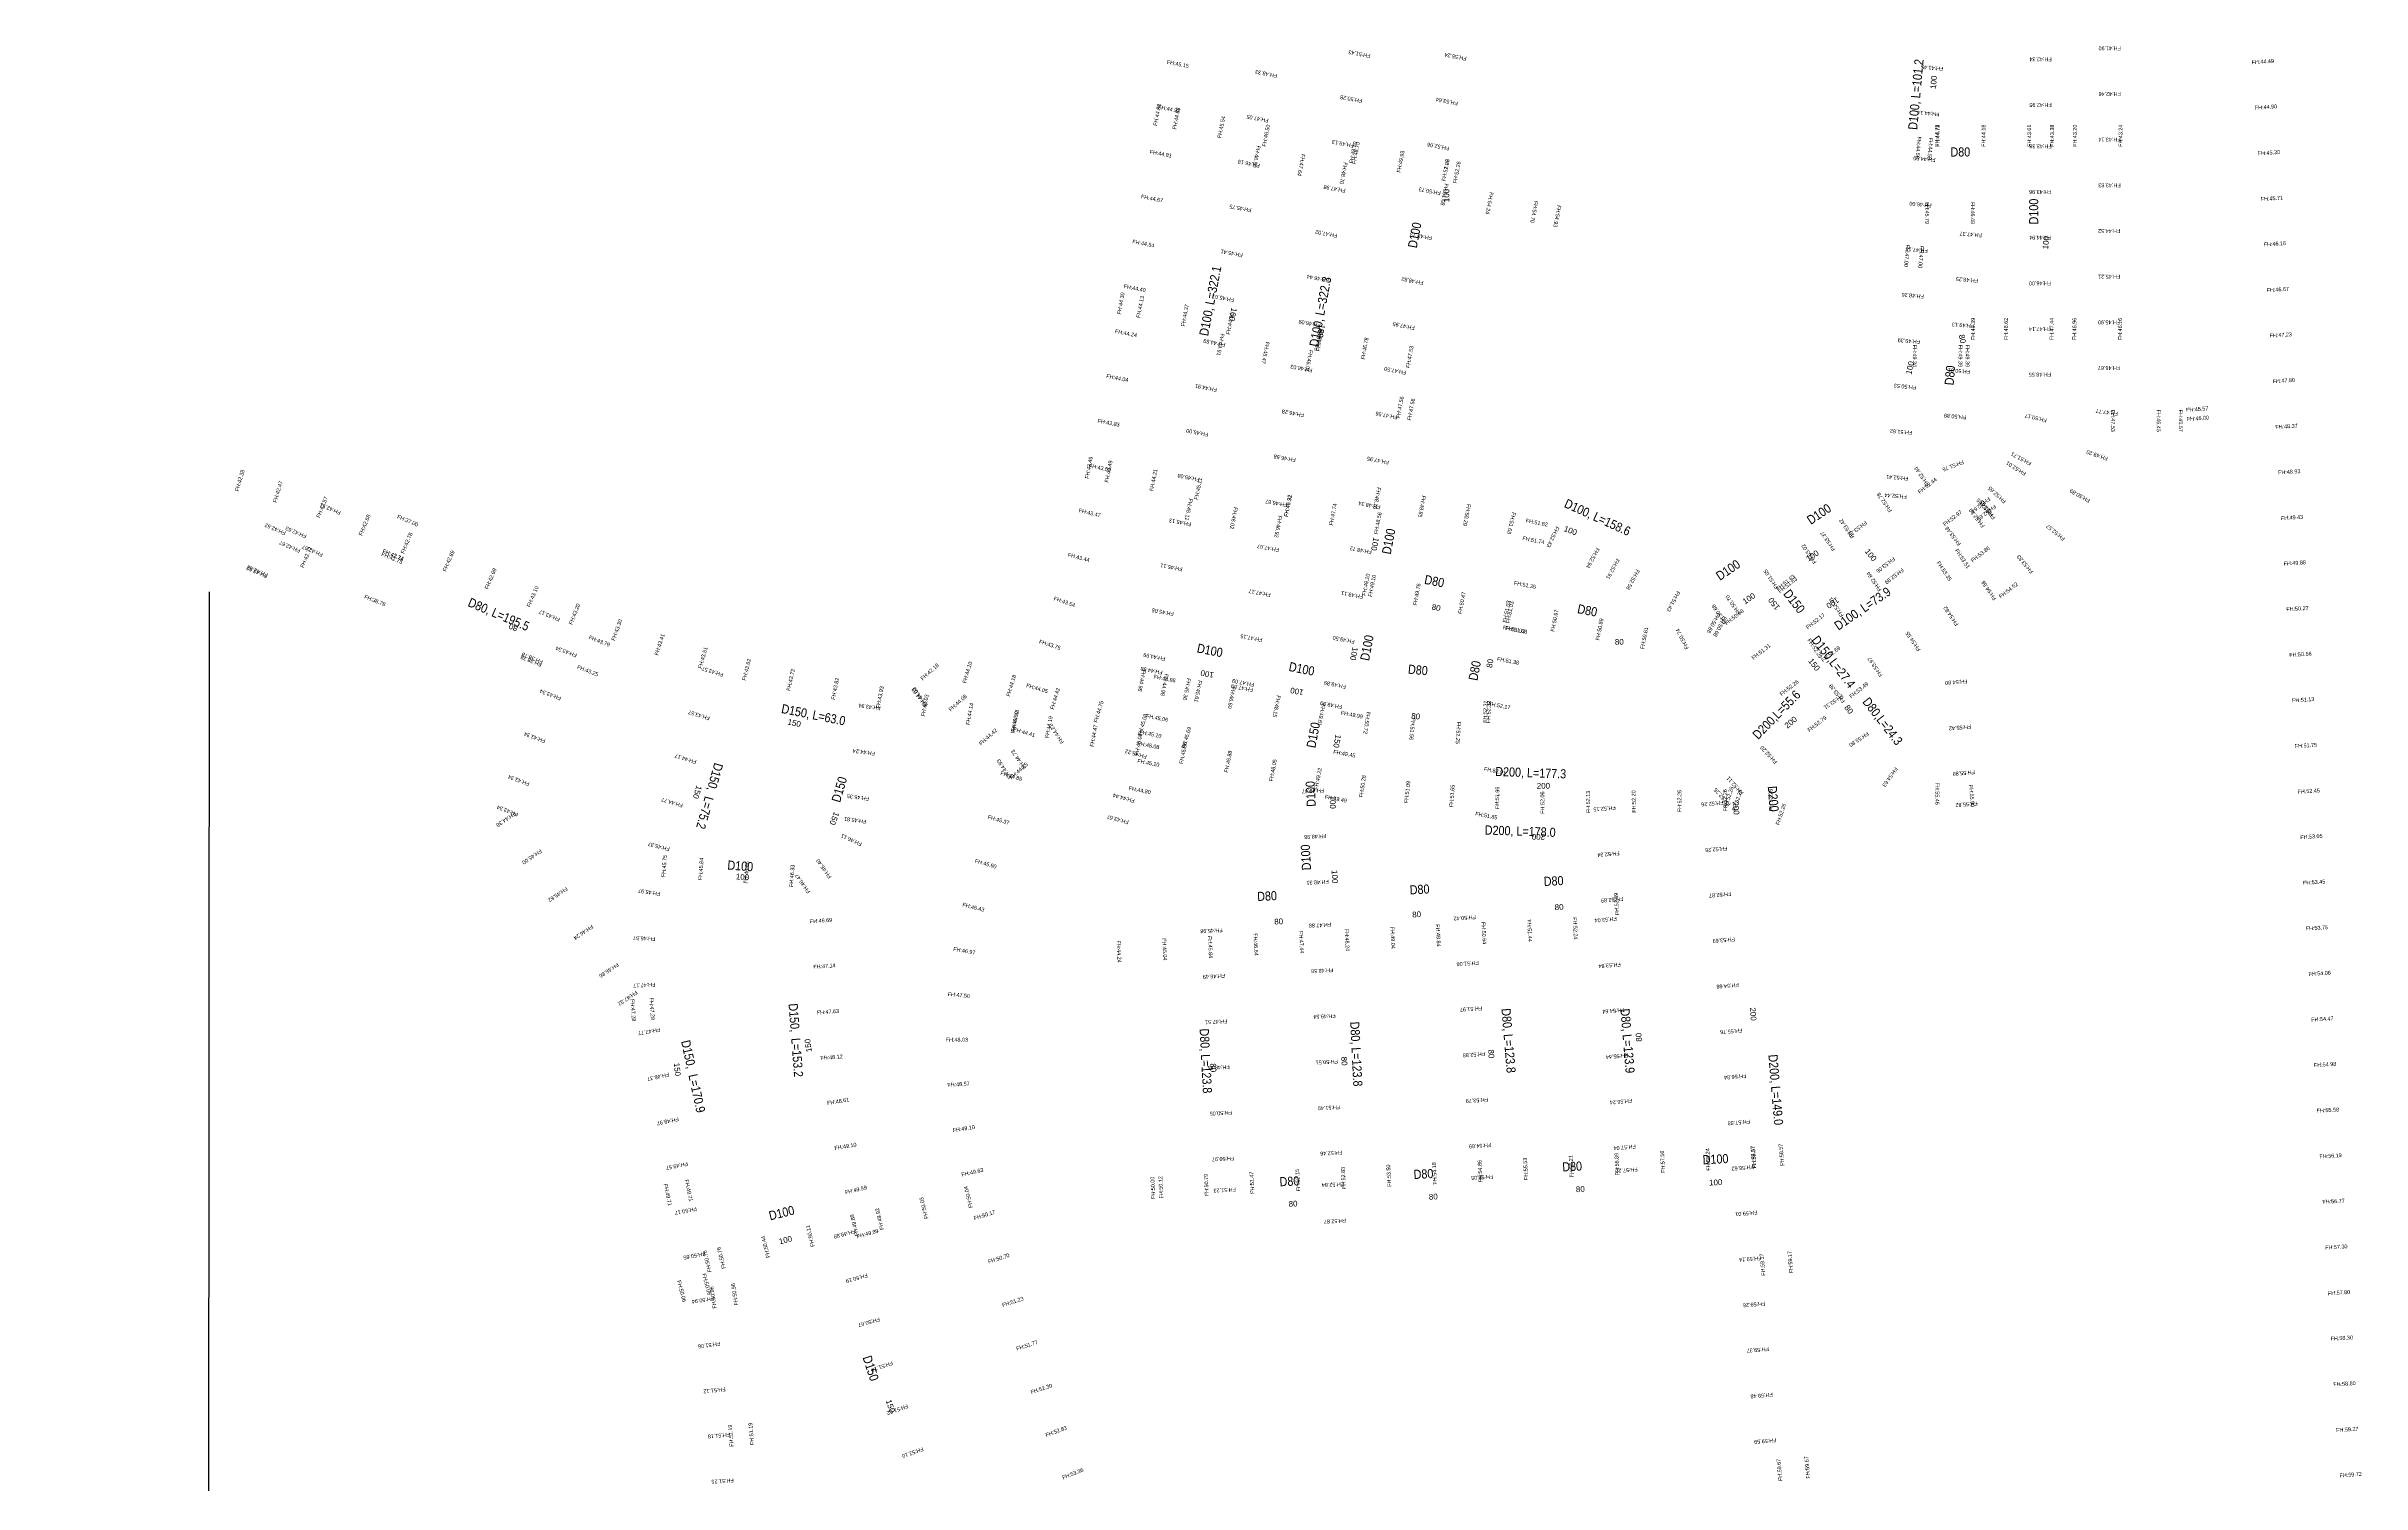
# Model space of a CAD drawing. Header units: millimetres. Extents: x 227572 to 269266, y 328772 to 443556.
# Drawn here: x 227572 to 228586, y 431903 to 432533 of the extents above; entities that cross this region are included whole.
import ezdxf
from ezdxf.enums import TextEntityAlignment as Align

# ---------------------------------------------------------------- set-up
doc = ezdxf.new("R2010")
doc.units = ezdxf.units.MM
for name, color, linetype in [('L_diameter', 3, 'Continuous'), ('S-2.생활-2.관로-1.선★', 152, 'Continuous'), ('S-2.생활-2.관로-2.제원', 7, 'Continuous'), ('도로체인계획고', 6, 'Continuous')]:
    doc.layers.add(name, color=color, linetype=linetype)
doc.styles.add('HY울릉도M', font='HYWULM.TTF')
doc.styles.get("Standard").update_dxf_attribs({"font": 'arial.ttf'})

msp = doc.modelspace()

# ---------------------------------------------------------------- linework, layer by layer
at = {"layer": 'S-2.생활-2.관로-1.선★', "color": 5}
msp.add_lwpolyline([(227643.5, 432293.7), (227572.3, 331987)], dxfattribs=at)

# ---------------------------------------------------------------- texts
at = {"layer": 'L_diameter'}
for s, rotation, p in [('100', 85.0965, (228397.2, 432514)), ('100', 89.6723, (228184.1, 432464.3)), ('100', 83.9458, (228446.3, 432443.8)), ('100', 259.1352, (228093.7, 432417.8)), ('100', 259.507, (228132.3, 432410.5)), ('80', 282.1712, (228412.1, 432406.6)), ('100', 77.9539, (228386.5, 432389.2)), ('100', 259.1344, (228155.9, 432317.2)), ('100', 339.3157, (228237.4, 432322.7)), ('100', 34.0071, (228342.5, 432308.9)), ('100', 307.8178, (228370.4, 432312.9)), ('100', 33.9167, (228314.7, 432290.2)), ('80', 349.1543, (228179.2, 432288.4)), ('150', 127.8178, (228329.6, 432285.4)), ('100', 213.9167, (228357.6, 432289.4)), ('80', 158.9537, (227778.1, 432276.3)), ('80', 1.252, (228259.1, 432273)), ('100', 259.1352, (228146.7, 432269.2)), ('80', 79.1352, (228202.8, 432260.7)), ('150', 307.8178, (228345.6, 432264.9)), ('100', 169.1543, (228083.2, 432255.9)), ('100', 169.1543, (228122.5, 432248.3)), ('80', 307.8178, (228361.4, 432244.5)), ('150', 347.9488, (227897.2, 432238.1)), ('80', 353.769, (228170.1, 432240.7)), ('200', 40.6003, (228333.1, 432235.6)), ('150', 259.1352, (228139.3, 432230.9)), ('150', 253.7709, (227859.4, 432208.4)), ('100', 270.5213, (228136.8, 432204.5)), ('200', 0.2598, (228224.9, 432210)), ('200', 274.7488, (228313.2, 432202)), ('150', 248.7188, (227919.6, 432196.7)), ('200', 178.1478, (228228.5, 432185)), ('100', 272.4849, (228137.6, 432171.9)), ('100', 355.6355, (227874.3, 432170.3)), ('80', 2.9081, (228170.3, 432153.6)), ('80', 2.9081, (228232.7, 432156.8)), ('80', 2.9081, (228109.9, 432150.5)), ('200', 274.7488, (228320.7, 432111.8)), ('80', 94.7488, (228268.5, 432096.6)), ('150', 97.495, (227905, 432092)), ('80', 273.8287, (228206.1, 432093.4)), ('150', 275.7781, (227849.5, 432087.6)), ('80', 272.9081, (228084.4, 432087.3)), ('80', 272.9081, (228141.8, 432090.2)), ('80', 2.9081, (228177.6, 432030)), ('80', 2.9081, (228242, 432033.3)), ('100', 2.8822, (228300.3, 432036.2)), ('80', 2.9081, (228116.2, 432026.9)), ('100', 13.8274, (227892.8, 432010.4)), ('150', 288.1473, (227942.2, 431940.3))]:
    msp.add_text(s, height=2.5, rotation=rotation, dxfattribs=at).set_placement(p, align=Align.TOP_LEFT)
at = {"layer": 'S-2.생활-2.관로-2.제원', "color": 7, "style": 'HY울릉도M', "width": 0.9}
for s, rotation, p in [('D100, L=101.2', 84.7135, (228392.9, 432511.3, 69)), ('D100', 89.8685, (228444.5, 432460.2, 69)), ('D100', 79.1352, (228173.4, 432449.5, 69)), ('D100, L=322.1', 79.1352, (228083.9, 432420.7, 69)), ('D100, L=322.3', 79.1352, (228132.1, 432416, 69)), ('D80', 85.0965, (228407.8, 432388.3, 69)), ('D100, L=158.6', 335.5177, (228250.7, 432324.5, 15)), ('D100', 34.0086, (228349.6, 432326.1, 13.2)), ('D100', 79.1352, (228162, 432315.4, 69)), ('D100', 33.9167, (228309.8, 432301.6, 69)), ('D80', 349.1543, (228179.7, 432296.4, 69)), ('D150', 307.8178, (228336.1, 432288.3, 69)), ('D100, L=73.9', 34.5683, (228368.7, 432284.7, 69)), ('D80, L=195.5', 336.9806, (227769.6, 432282, 69)), ('D80', 349.1543, (228246.7, 432283.6, 69)), ('D100', 79.1352, (228152.5, 432268.8, 69)), ('D150,L=27.4', 307.7373, (228353.3, 432261.8, 69)), ('D100', 348.697, (228081.4, 432266.1, 69)), ('D100', 348.697, (228121.6, 432258, 69)), ('D80', 79.1352, (228199.7, 432258.8, 69)), ('D80', 354.9474, (228172.7, 432257.5, 69)), ('D150, L=63.0', 348.6679, (227907.8, 432237.9, 69)), ('D200,L=55.6', 45.7874, (228331.3, 432238.5, 69)), ('D80,L=24.3', 307.7373, (228374.8, 432235.8, 69)), ('D150', 79.1352, (228129, 432230.6, 69)), ('D150,  L=75.2', 254.2001, (227860.8, 432204.8, 69)), ('D150', 73.6757, (227921.4, 432206.6, 69)), ('D200, L=177.3', 357.9909, (228222.2, 432212.5)), ('D100', 92.9081, (228127.9, 432205.3, -18.5)), ('D200', 274.7488, (228326.5, 432202.9)), ('D100', 92.9081, (228125.8, 432177.5, -18.5)), ('D200, L=178.0', 357.9909, (228217.6, 432186.9)), ('D100', 355.6355, (227876, 432171.7, 69)), ('D80', 2.9081, (228106.9, 432158.5, 69)), ('D80', 2.9081, (228173.7, 432161.4, 69)), ('D80', 2.9081, (228232.4, 432165.1, 69)), ('D150,  L=153.2', 274.3831, (227898.5, 432097.2, 69)), ('D80, L=123.8', 274.7488, (228210.6, 432097, 69)), ('D80, L=123.9', 274.7488, (228262.7, 432096.9, 69)), ('D80, L=123.8', 272.9081, (228078, 432088.2, 69)), ('D80, L=123.8', 272.9081, (228143.9, 432091.2, 69)), ('D150,  L=170.9', 282.1816, (227853.6, 432081.1, 69)), ('D200, L=149.0', 274.7488, (228327.6, 432075.5)), ('D80', 2.9081, (228175.4, 432036.8, 69)), ('D80', 2.9081, (228240.5, 432040.1)), ('D100', 2.9081, (228303.3, 432043.3)), ('D80', 2.9081, (228116.7, 432033.6, 69)), ('D100', 13.7861, (227894.7, 432019.8, 69)), ('D150', 288.1119, (227931.4, 431953.1, 69))]:
    msp.add_text(s, height=4, rotation=rotation, dxfattribs=at).set_placement(p, align=Align.CENTER)
msp.add_text('D80', height=4, dxfattribs=at).set_placement((228410.4, 432484.3, 69), align=Align.CENTER)
at = {"layer": '도로체인계획고'}
for s, rotation, p in [('FH:45.15', 349.1349, (228062.8, 432524.9)), ('FH:51.43', 169.507, (228152.2, 432529.1)), ('FH:55.24', 169.1352, (228194.3, 432527.9)), ('FH:42.34', 179.8685, (228450.4, 432527.7)), ('FH:41.90', 179.8672, (228480.7, 432532.5)), ('FH:44.49', 3.7347, (228538, 432524.7)), ('FH:48.33', 169.1352, (228111.4, 432520.4)), ('FH:43.45', 175.0965, (228403, 432523.5)), ('FH:44.88', 79.1352, (228058.6, 432497.6)), ('FH:44.97', 349.1349, (228059, 432505.2)), ('FH:50.28', 169.507, (228148.6, 432509.4)), ('FH:53.64', 169.1352, (228190.5, 432508.3)), ('FH:42.95', 179.8685, (228450.4, 432507.7)), ('FH:42.46', 179.8672, (228480.7, 432512.5)), ('FH:44.90', 3.7347, (228539.4, 432504.8)), ('FH:44.88', 79.1352, (228067, 432496)), ('FH:45.54', 79.1352, (228086.7, 432492.2)), ('FH:47.05', 169.1352, (228107.6, 432500.8)), ('FH:46.50', 79.1352, (228106.3, 432488.5)), ('FH:44.14', 175.0965, (228401.3, 432503.6)), ('FH:44.72', 89.9978, (228401, 432488.5)), ('FH:44.72', 89.9978, (228401.4, 432488.5)), ('FH:44.18', 89.9978, (228421.4, 432488.5)), ('FH:43.61', 89.9978, (228441.4, 432488.5)), ('FH:43.38', 90, (228451.4, 432488.5)), ('FH:43.20', 89.9978, (228461.4, 432488.5)), ('FH:43.24', 89.9978, (228481.4, 432488.5)), ('FH:44.81', 349.1349, (228055.3, 432485.6)), ('FH:46.50', 259.1352, (228102.3, 432489.2)), ('FH:49.13', 169.507, (228145, 432489.8)), ('FH:48.70', 79.1352, (228144.4, 432481.1)), ('FH:48.70', 79.1352, (228145.6, 432480.9)), ('FH:49.93', 79.1352, (228165.2, 432477.1)), ('FH:52.06', 169.1352, (228186.7, 432488.6)), ('FH:44.56', 265.0965, (228391.6, 432493.1)), ('FH:44.56', 265.0965, (228396.8, 432492.6)), ('FH:43.38', 179.8685, (228450.4, 432489.6)), ('FH:43.38', 179.8685, (228450.4, 432489.6)), ('FH:43.14', 179.8685, (228480.6, 432492.5)), ('FH:45.30', 3.7347, (228540.7, 432484.8)), ('FH:46.18', 169.1352, (228103.8, 432481.1)), ('FH:47.64', 259.1352, (228121.9, 432485.5)), ('FH:48.70', 259.1352, (228140.4, 432481.9)), ('FH:51.07', 79.1352, (228184.9, 432473.4)), ('FH:52.26', 79.1352, (228184.9, 432473.4)), ('FH:52.26', 79.1352, (228189.8, 432472.4)), ('FH:44.99', 175.0965, (228399.6, 432483.6)), ('FH:44.67', 349.1349, (228051.5, 432466)), ('FH:47.98', 169.507, (228141.3, 432470.1)), ('FH:50.73', 169.1352, (228183, 432469)), ('FH:51.08', 259.1352, (228184.6, 432472.6)), ('FH:54.24', 259.1352, (228204.3, 432468.8)), ('FH:43.96', 179.8685, (228450.3, 432469.6)), ('FH:43.83', 179.8697, (228480.6, 432472.5)), ('FH:45.71', 3.7347, (228542, 432464.8)), ('FH:45.75', 169.1352, (228100.1, 432461.5)), ('FH:54.70', 259.1352, (228223.9, 432465)), ('FH:54.93', 259.1352, (228234, 432463.1)), ('FH:46.00', 175.0965, (228397.9, 432463.7)), ('FH:45.79', 270.0035, (228395, 432464.5)), ('FH:46.49', 270.0035, (228415, 432464.5)), ('FH:44.54', 349.1349, (228047.7, 432446.3)), ('FH:47.02', 169.507, (228137.7, 432450.4)), ('FH:49.73', 169.1352, (228179.2, 432449.3)), ('FH:47.00', 265.0965, (228386.6, 432445.8)), ('FH:47.00', 265.0965, (228392.8, 432445.2)), ('FH:47.37', 175.0965, (228419.9, 432450.6)), ('FH:44.94', 179.8685, (228450.3, 432449.6)), ('FH:44.52', 179.8697, (228480.5, 432452.5)), ('FH:46.16', 3.7347, (228543.3, 432444.9)), ('FH:45.41', 169.1352, (228096.3, 432441.8)), ('FH:47.13', 175.0965, (228396.2, 432443.8)), ('FH:44.30', 79.507, (228042.7, 432415)), ('FH:44.40', 349.0205, (228043.9, 432426.7)), ('FH:46.44', 169.507, (228134, 432430.8)), ('FH:48.82', 169.1352, (228175.4, 432429.7)), ('FH:48.26', 175.0965, (228394.5, 432423.8)), ('FH:48.25', 175.0965, (228418.2, 432430.7)), ('FH:46.00', 179.8685, (228450.2, 432429.6)), ('FH:45.21', 179.8697, (228480.5, 432432.5)), ('FH:46.67', 3.7347, (228544.6, 432424.9)), ('FH:44.13', 79.507, (228051.2, 432413.5)), ('FH:44.37', 79.507, (228070.8, 432409.8)), ('FH:45.07', 169.1352, (228092.5, 432422.2)), ('FH:44.91', 79.507, (228090.5, 432406.2)), ('FH:44.24', 349.0205, (228040.1, 432407)), ('FH:44.91', 259.507, (228086.5, 432406.9)), ('FH:46.09', 169.507, (228130.4, 432411.1)), ('FH:46.01', 79.507, (228129.2, 432399)), ('FH:46.01', 79.507, (228129.8, 432398.9)), ('FH:46.78', 79.507, (228149.5, 432395.3)), ('FH:47.95', 169.1352, (228171.6, 432410)), ('FH:49.39', 175.0965, (228392.8, 432403.9)), ('FH:49.13', 175.0965, (228416.5, 432410.8)), ('FH:49.39', 90, (228416.8, 432403.9)), ('FH:48.62', 90, (228431.2, 432403.9)), ('FH:47.14', 179.8685, (228450.2, 432409.6)), ('FH:47.44', 90, (228451.2, 432403.9)), ('FH:47.44', 90, (228451.2, 432403.9)), ('FH:46.96', 90, (228461.2, 432403.9)), ('FH:45.90', 179.8697, (228480.4, 432412.5)), ('FH:46.16', 90, (228481.2, 432403.9)), ('FH:47.23', 3.7347, (228545.9, 432405)), ('FH:44.89', 169.1352, (228088.7, 432402.6)), ('FH:45.47', 259.507, (228106.2, 432403.3)), ('FH:46.01', 259.507, (228125.2, 432399.7)), ('FH:47.53', 79.507, (228169.2, 432391.6)), ('FH:49.34', 270, (228389.6, 432401.9)), ('FH:49.39', 270, (228409.6, 432401.9)), ('FH:49.39', 270, (228412.7, 432401.9)), ('FH:44.04', 349.0205, (228036.3, 432387.4)), ('FH:44.91', 169.1352, (228085, 432382.9)), ('FH:46.03', 169.507, (228126.8, 432391.4)), ('FH:47.50', 169.1352, (228167.9, 432390.4)), ('FH:50.53', 175.0965, (228391.1, 432384)), ('FH:50.01', 175.0965, (228414.7, 432390.8)), ('FH:48.55', 179.8685, (228450.1, 432389.6)), ('FH:46.67', 179.8697, (228480.4, 432392.5)), ('FH:47.80', 3.7347, (228547.2, 432385)), ('FH:47.56', 79.1352, (228164.9, 432369.5)), ('FH:47.56', 79.1352, (228169.8, 432368.6)), ('FH:45.57', 3.9618, (228509.3, 432372.5)), ('FH:43.83', 349.0205, (228032.5, 432367.8)), ('FH:45.00', 169.1352, (228081.2, 432363.3)), ('FH:46.28', 169.507, (228123.1, 432371.8)), ('FH:47.56', 169.1352, (228164.1, 432370.8)), ('FH:51.62', 175.0965, (228389.4, 432364.1)), ('FH:50.89', 175.0965, (228413, 432370.9)), ('FH:50.17', 166.548, (228448.4, 432369.5)), ('FH:47.77', 171.7654, (228479.5, 432372.4)), ('FH:47.53', 270, (228476.4, 432373.5)), ('FH:46.45', 270, (228496.4, 432373.5)), ('FH:45.57', 270, (228506.1, 432373.5)), ('FH:46.00', 3.9618, (228509.6, 432368.5)), ('FH:48.37', 3.4637, (228548.4, 432365)), ('FH:46.58', 169.507, (228119.5, 432352.1)), ('FH:51.71', 152.2241, (228441.7, 432350.4)), ('FH:49.20', 161.3716, (228475.2, 432352.7)), ('FH:42.38', 73.6736, (227656.4, 432337.5)), ('FH:43.49', 79.1352, (228028.7, 432343.1)), ('FH:43.62', 349.0205, (228028.7, 432348.1)), ('FH:43.49', 79.1352, (228037.3, 432341.4)), ('FH:44.21', 79.1352, (228057, 432337.7)), ('FH:45.08', 169.1352, (228077.4, 432343.6)), ('FH:47.95', 169.1352, (228160.3, 432351.1)), ('FH:52.41', 175.0965, (228387.7, 432344.1)), ('FH:52.44', 124.6527, (228397, 432340.7)), ('FH:52.44', 37.8178, (228392.6, 432336.5)), ('FH:51.76', 200.8933, (228411.5, 432351.4)), ('FH:52.01', 148.6431, (228439.4, 432345.9)), ('FH:48.93', 3.4637, (228549.6, 432345.1)), ('FH:42.47', 73.6736, (227673.1, 432332.6)), ('FH:42.57', 68.1419, (227692, 432325.9)), ('FH:45.11', 259.1352, (228072.6, 432334.7)), ('FH:45.11', 79.1352, (228076.6, 432333.9)), ('FH:46.87', 169.507, (228115.8, 432332.4)), ('FH:46.92', 79.1352, (228115.8, 432326.4)), ('FH:46.92', 79.1352, (228115.9, 432326.4)), ('FH:48.16', 259.507, (228155, 432339.6)), ('FH:48.85', 259.507, (228174.7, 432336)), ('FH:52.78', 124.6527, (228380.6, 432329.3)), ('FH:52.44', 175.0965, (228387, 432336.1)), ('FH:52.64', 217.8178, (228422.7, 432335.3)), ('FH:52.65', 132.1217, (228425, 432327.6)), ('FH:52.65', 127.1359, (228425.9, 432326.2)), ('FH:52.65', 137.9001, (228430.6, 432333.5)), ('FH:50.89', 150.9778, (228467.4, 432334.1)), ('FH:42.62', 156.9806, (227677.3, 432320)), ('FH:42.51', 157.0631, (227701.4, 432328.9)), ('FH:42.68', 66.9806, (227710.5, 432318.1)), ('FH:37.00', 336.9809, (227725.7, 432326)), ('FH:43.47', 346.3176, (228024.2, 432328.6)), ('FH:45.13', 169.1352, (228073.7, 432324)), ('FH:46.02', 259.1352, (228092.3, 432330.9)), ('FH:46.92', 259.1352, (228111.8, 432327.2)), ('FH:47.74', 79.1352, (228135.6, 432322.6)), ('FH:48.34', 169.1352, (228156.6, 432331.5)), ('FH:48.56', 79.1352, (228155.2, 432318.8)), ('FH:50.29', 259.507, (228194.4, 432332.3)), ('FH:51.63', 256.8703, (228214.1, 432328.7)), ('FH:51.82', 349.1352, (228220, 432324.1)), ('FH:53.42', 124.6527, (228364.1, 432317.9)), ('FH:53.22', 217.8178, (228368.7, 432324.9)), ('FH:52.97', 37.8178, (228403.6, 432322.3)), ('FH:52.80', 127.1359, (228421.2, 432322.6)), ('FH:52.80', 127.1359, (228421.2, 432322.6)), ('FH:52.65', 217.8178, (228425.2, 432332)), ('FH:49.43', 3.4637, (228550.8, 432325.1)), ('FH:42.67', 156.9811, (227683.7, 432312.3)), ('FH:42.63', 156.9811, (227686.4, 432318.6)), ('FH:42.72', 66.9811, (227684.9, 432304)), ('FH:42.67', 157.0631, (227693.6, 432310.5)), ('FH:42.78', 66.9806, (227728.9, 432310.2)), ('FH:47.07', 169.507, (228112.2, 432312.8)), ('FH:48.72', 169.1352, (228152.8, 432311.8)), ('FH:51.74', 349.1352, (228218.5, 432316.4)), ('FH:52.43', 244.8081, (228233.3, 432322.5)), ('FH:53.02', 123.9167, (228347.5, 432306.7)), ('FH:53.37', 123.9167, (228355.8, 432312.3)), ('FH:53.48', 127.1359, (228410.8, 432314.7)), ('FH:53.86', 37.8178, (228415.8, 432306.5)), ('FH:52.57', 140.584, (228456.4, 432317.2)), ('FH:42.62', 156.9806, (227669.3, 432301.2)), ('FH:42.62', 156.9806, (227669.5, 432301.6)), ('FH:42.75', 338.157, (227718.8, 432309.5)), ('FH:42.74', 336.9809, (227719.3, 432310.9)), ('FH:42.74', 338.157, (227719.3, 432310.9)), ('FH:42.89', 66.9806, (227747.3, 432302.4)), ('FH:42.99', 66.9806, (227765.7, 432294.6)), ('FH:43.44', 345.0451, (228019.4, 432309.2)), ('FH:45.11', 169.1352, (228069.9, 432304.3)), ('FH:52.94', 241.7166, (228251, 432313.2)), ('FH:52.91', 241.7166, (228259.8, 432308.4)), ('FH:52.58', 241.7166, (228268.6, 432303.7)), ('FH:51.65', 123.9167, (228330.9, 432295.6)), ('FH:53.06', 217.8178, (228381, 432309.1)), ('FH:52.99', 217.8178, (228384.8, 432304.2)), ('FH:53.35', 303.9167, (228399.9, 432306.4)), ('FH:53.51', 303.9167, (228407.9, 432311.8)), ('FH:53.83', 130.1902, (228442.5, 432302.6)), ('FH:49.88', 3.4637, (228552, 432305.2)), ('FH:43.10', 66.9806, (227784.1, 432286.8)), ('FH:47.17', 169.507, (228108.5, 432293.1)), ('FH:49.11', 169.1352, (228149, 432292.2)), ('FH:49.10', 79.1543, (228150, 432291.9)), ('FH:49.10', 79.1543, (228152.7, 432291.4)), ('FH:49.76', 79.1543, (228172.3, 432287.6)), ('FH:50.47', 79.1543, (228192, 432283.9)), ('FH:51.35', 349.1352, (228214.8, 432296.8)), ('FH:51.43', 241.7166, (228286.3, 432294.2)), ('FH:51.63', 37.8178, (228330.5, 432294.1)), ('FH:51.63', 37.8178, (228331.4, 432293)), ('FH:52.84', 123.9167, (228376, 432294.6)), ('FH:54.58', 123.9167, (228426.3, 432290.7)), ('FH:54.52', 37.8178, (228428.1, 432290.7)), ('FH:38.78', 338.157, (227711.3, 432290.9)), ('FH:43.17', 158.157, (227797.4, 432282.2)), ('FH:43.20', 68.1659, (227802.5, 432279.1)), ('FH:43.54', 341.0331, (228013.2, 432290.1)), ('FH:45.05', 169.1352, (228066.1, 432284.7)), ('FH:51.03', 79.1543, (228211.6, 432280.1)), ('FH:51.03', 79.1543, (228211.6, 432280.1)), ('FH:51.03', 79.1543, (228213, 432279.8)), ('FH:50.97', 79.1543, (228232.6, 432276.1)), ('FH:50.68', 241.7166, (228303.9, 432284.7)), ('FH:50.68', 123.9167, (228308.2, 432280.3)), ('FH:50.68', 123.9167, (228308.2, 432280.3)), ('FH:50.68', 241.7166, (228306.7, 432283.2)), ('FH:50.68', 37.8178, (228308, 432279)), ('FH:50.70', 123.9167, (228314.3, 432284.4)), ('FH:52.17', 37.8178, (228343.6, 432277.2)), ('FH:52.61', 123.9167, (228359.4, 432283.4)), ('FH:54.82', 123.9167, (228409.7, 432279.5)), ('FH:50.27', 3.4637, (228553.2, 432285.2)), ('FH:43.79', 338.8943, (227809.6, 432273.1)), ('FH:43.30', 70.0758, (227821.2, 432272.1)), ('FH:43.41', 71.9856, (227840.1, 432265.7)), ('FH:43.75', 342.2895, (228006.8, 432271.2)), ('FH:47.15', 169.507, (228104.9, 432273.4)), ('FH:49.50', 169.1352, (228145.3, 432272.6)), ('FH:51.03', 349.1352, (228210, 432277.3)), ('FH:51.03', 349.1352, (228211, 432277.1)), ('FH:50.89', 79.1543, (228252.3, 432272.3)), ('FH:50.81', 79.1543, (228271.9, 432268.5)), ('FH:50.74', 115.7866, (228291.5, 432269)), ('FH:52.29', 303.9167, (228343.3, 432272.5)), ('FH:54.55', 123.9167, (228393.1, 432268.4)), ('FH:38.78', 158.157, (227789.4, 432262.4)), ('FH:38.78', 158.157, (227789.9, 432263.6)), ('FH:43.34', 159.6858, (227804.8, 432266.5)), ('FH:43.51', 73.8955, (227859.2, 432259.9)), ('FH:43.62', 75.8054, (227878.5, 432254.7)), ('FH:44.10', 73.425, (227975, 432253.5)), ('FH:44.99', 169.1352, (228062.4, 432265.1)), ('FH:51.38', 349.1352, (228207.4, 432263.6)), ('FH:51.31', 37.8178, (228319.8, 432263.8)), ('FH:52.69', 37.8178, (228350.3, 432262.8)), ('FH:53.97', 123.9167, (228376.5, 432257.2)), ('FH:50.66', 3.4637, (228554.5, 432265.2)), ('FH:43.25', 338.8943, (227804.5, 432260.1)), ('FH:43.57', 162.8961, (227868.9, 432258.1)), ('FH:43.72', 77.7152, (227898, 432250.2)), ('FH:43.82', 79.3801, (227917.6, 432246.3)), ('FH:43.93', 79.3801, (227937.2, 432242.6)), ('FH:42.18', 41.8498, (227956, 432254.8)), ('FH:44.18', 73.425, (227994.2, 432247.7)), ('FH:44.05', 343.6704, (228001.2, 432252)), ('FH:44.98', 259.1543, (228052.1, 432259.8)), ('FH:44.98', 169.1352, (228061.2, 432259.1)), ('FH:44.98', 349.1352, (228057, 432255.8)), ('FH:44.98', 259.1543, (228062, 432257.9)), ('FH:45.36', 259.1543, (228071.8, 432256)), ('FH:45.61', 259.1543, (228076.7, 432255.1)), ('FH:47.09', 169.507, (228100.8, 432251.5)), ('FH:47.09', 169.507, (228101.3, 432253.8)), ('FH:49.89', 169.1352, (228141.5, 432252.9)), ('FH:52.26', 37.8178, (228332.1, 432248)), ('FH:53.38', 128.8209, (228360.1, 432245.9)), ('FH:53.49', 37.8178, (228362.6, 432247)), ('FH:54.80', 184.7488, (228413.4, 432255.4)), ('FH:43.34', 159.7145, (227797.9, 432247.7)), ('FH:43.94', 172.709, (227937.7, 432243.5)), ('FH:44.03', 126.042, (227958.1, 432244)), ('FH:44.03', 126.042, (227958.4, 432244.3)), ('FH:44.03', 79.3801, (227956.9, 432239)), ('FH:44.08', 41.8498, (227968.3, 432241.2)), ('FH:44.14', 79.3801, (227976.5, 432235.3)), ('FH:44.42', 73.425, (228013.4, 432242)), ('FH:44.75', 73.425, (228032.5, 432236.3)), ('FH:46.60', 259.1543, (228091.4, 432252.3)), ('FH:48.15', 259.1543, (228111.1, 432248.5)), ('FH:49.61', 259.1543, (228130.7, 432244.7)), ('FH:49.99', 169.1352, (228139.8, 432244)), ('FH:52.32', 87.79, (228203, 432236.3)), ('FH:52.32', 87.79, (228204.5, 432236.2)), ('FH:52.17', 349.1352, (228203.6, 432244)), ('FH:53.31', 213.9167, (228358.5, 432249)), ('FH:51.13', 3.4637, (228555.7, 432245.3)), ('FH:43.34', 159.7431, (227791, 432229)), ('FH:43.57', 162.8961, (227863, 432239)), ('FH:44.42', 41.8498, (227981.6, 432226.3)), ('FH:44.50', 79.3801, (227996.2, 432231.6)), ('FH:44.48', 79.1544, (227996.4, 432232.3)), ('FH:44.41', 343.6704, (227995.6, 432232.8)), ('FH:44.19', 79.1544, (228011.1, 432229.5)), ('FH:44.21', 123.8751, (228018, 432227.9)), ('FH:44.47', 79.1544, (228030.8, 432225.7)), ('FH:45.08', 73.425, (228051.7, 432230.6)), ('FH:45.10', 349.1349, (228050.8, 432231.5)), ('FH:45.06', 349.1352, (228053.7, 432238.6)), ('FH:45.69', 73.425, (228070.9, 432224.9)), ('FH:49.99', 349.1352, (228139, 432240)), ('FH:50.72', 261.4584, (228150.4, 432241.3)), ('FH:51.56', 264.0049, (228170.1, 432238.6)), ('FH:52.25', 266.5514, (228190, 432236.9)), ('FH:52.79', 37.8178, (228344.3, 432232.2)), ('FH:53.80', 213.9167, (228369.6, 432232.5)), ('FH:55.42', 184.7488, (228415.1, 432235.5)), ('FH:44.17', 162.8961, (227857.1, 432219.9)), ('FH:44.24', 172.709, (227935.2, 432223.7)), ('FH:44.73', 123.8751, (228001.4, 432216.7)), ('FH:45.22', 164.5962, (228054.3, 432222.2)), ('FH:45.06', 79.1544, (228050.4, 432221.9)), ('FH:45.08', 349.1349, (228049.9, 432226.6)), ('FH:45.86', 79.1544, (228070, 432218.2)), ('FH:46.88', 79.1544, (228089.7, 432214.4)), ('FH:49.45', 349.1352, (228135.7, 432222.9)), ('FH:52.20', 132.2864, (228330.4, 432219.3)), ('FH:51.75', 3.4637, (228556.9, 432225.3)), ('FH:43.34', 159.7717, (227784, 432210.2)), ('FH:44.93', 123.8751, (227995.1, 432212.5)), ('FH:44.85', 343.6704, (227989.9, 432213.6)), ('FH:44.85', 41.8498, (227995, 432211.4)), ('FH:45.10', 349.1352, (228049.9, 432218.9)), ('FH:48.05', 79.1544, (228109.3, 432210.6)), ('FH:49.22', 79.1544, (228129, 432206.9)), ('FH:50.28', 81.4373, (228148.7, 432203.6)), ('FH:52.01', 349.1352, (228201.7, 432215.4)), ('FH:52.11', 132.2864, (228315.6, 432205.8)), ('FH:54.63', 235.1745, (228381.7, 432217.1)), ('FH:55.88', 184.7488, (228416.7, 432215.6)), ('FH:44.77', 162.8961, (227851.2, 432200.8)), ('FH:45.35', 172.709, (227932.6, 432203.9)), ('FH:44.44', 164.5962, (228049, 432202.9)), ('FH:44.80', 349.1349, (228046.1, 432206.9)), ('FH:49.47', 182.9081, (228131.8, 432207.6)), ('FH:49.49', 349.1352, (228132, 432203.2)), ('FH:51.09', 83.7879, (228168.5, 432201.1)), ('FH:51.65', 86.1385, (228188.3, 432199.4)), ('FH:51.96', 88.4891, (228208.3, 432198.6)), ('FH:52.06', 90.653, (228228.3, 432196.5)), ('FH:52.13', 90.653, (228248.3, 432196.8)), ('FH:52.20', 90.653, (228268.3, 432197)), ('FH:52.26', 90.653, (228288.3, 432197.2)), ('FH:52.26', 184.7488, (228306.6, 432202.2)), ('FH:52.26', 132.2864, (228310, 432200.8)), ('FH:52.26', 90.653, (228308.3, 432197.5)), ('FH:52.26', 72.1846, (228308.2, 432198.8)), ('FH:52.26', 72.1846, (228312, 432197.5)), ('FH:52.26', 90.653, (228328.3, 432197.7)), ('FH:55.46', 269.8992, (228399.5, 432210.2)), ('FH:55.82', 184.7488, (228417.9, 432201.9)), ('FH:55.90', 274.7488, (228414.2, 432209.1)), ('FH:52.45', 3.4637, (228558.1, 432205.3)), ('FH:44.38', 214.5528, (227777.1, 432197.5)), ('FH:43.34', 159.7921, (227779.1, 432196.9)), ('FH:45.81', 172.709, (227931.4, 432193.9)), ('FH:45.37', 343.6704, (227984.3, 432194.4)), ('FH:43.67', 164.5962, (228046.4, 432193.5)), ('FH:51.85', 349.1352, (228197.9, 432195.8)), ('FH:52.15', 184.7488, (228259.4, 432200)), ('FH:52.26', 72.1846, (228331.1, 432191.4)), ('FH:45.37', 165.3132, (227845.4, 432181.7)), ('FH:46.11', 156.1368, (227929.6, 432183.8)), ('FH:48.98', 182.9081, (228132.8, 432187.6)), ('FH:52.26', 184.7488, (228308.3, 432182.2)), ('FH:53.05', 3.4637, (228559.3, 432185.4)), ('FH:45.00', 214.4128, (227788.5, 432181.1)), ('FH:45.75', 85.6355, (227843.3, 432168.7)), ('FH:45.84', 85.6355, (227859.4, 432167.4)), ('FH:46.06', 85.6355, (227879.3, 432165.9)), ('FH:46.33', 85.6355, (227899.2, 432164.4)), ('FH:46.40', 124.7988, (227916.2, 432168.9)), ('FH:45.90', 343.6704, (227978.7, 432175.2)), ('FH:52.34', 184.7488, (228261.1, 432180.1)), ('FH:45.62', 214.2727, (227799.8, 432164.6)), ('FH:45.97', 171.315, (227841.2, 432162.2)), ('FH:46.47', 124.7988, (227906.9, 432162.4)), ('FH:48.31', 182.9081, (228133.8, 432167.6)), ('FH:52.89', 92.9082, (228260.9, 432152.2)), ('FH:52.87', 184.7488, (228310, 432162.3)), ('FH:53.45', 3.4637, (228560.5, 432165.4)), ('FH:46.69', 4.385, (227906.7, 432148.5)), ('FH:46.43', 345.7289, (227973.3, 432156)), ('FH:50.42', 183.8287, (228198.2, 432152.1)), ('FH:52.24', 272.9081, (228240.7, 432151.2)), ('FH:53.04', 184.7488, (228259.9, 432151.4)), ('FH:52.89', 184.7488, (228262.7, 432160.1)), ('FH:46.24', 214.1326, (227811, 432148)), ('FH:46.57', 177.3167, (227839, 432142.5)), ('FH:44.24', 272.9081, (228040.9, 432141)), ('FH:45.04', 272.9081, (228060.9, 432142)), ('FH:45.98', 182.9081, (228087.3, 432146.4)), ('FH:45.84', 272.9081, (228080.9, 432143)), ('FH:46.64', 272.9081, (228100.8, 432144.1)), ('FH:47.44', 272.9081, (228120.8, 432145.1)), ('FH:47.88', 182.9081, (228134.8, 432148.8)), ('FH:47.88', 182.9081, (228134.8, 432148.8)), ('FH:48.24', 272.9081, (228140.8, 432146.1)), ('FH:49.04', 272.9081, (228160.8, 432147.1)), ('FH:49.84', 272.9081, (228180.7, 432148.1)), ('FH:50.64', 272.9081, (228200.7, 432149.1)), ('FH:51.44', 272.9081, (228220.7, 432150.2)), ('FH:53.69', 184.7488, (228311.6, 432142.4)), ('FH:53.75', 3.4637, (228561.7, 432145.4)), ('FH:46.86', 213.9926, (227822.2, 432131.4)), ('FH:47.14', 4.385, (227908.2, 432128.6)), ('FH:46.97', 350.3126, (227969.3, 432136.5)), ('FH:51.06', 183.8287, (228199.5, 432132.1)), ('FH:53.84', 184.7488, (228261.6, 432131.4)), ('FH:47.17', 183.3185, (227838.9, 432122.6)), ('FH:46.49', 182.9081, (228088.4, 432126.4)), ('FH:48.56', 182.9081, (228135.8, 432128.9)), ('FH:54.68', 184.7488, (228313.3, 432122.4)), ('FH:54.06', 3.4637, (228562.9, 432125.5)), ('FH:47.32', 213.8894, (227830.4, 432119.2)), ('FH:47.28', 274.3544, (227828, 432115.3)), ('FH:47.28', 274.3544, (227836.3, 432115.9)), ('FH:47.63', 4.385, (227909.7, 432108.6)), ('FH:47.50', 354.8963, (227966.9, 432116.7)), ('FH:51.97', 183.8287, (228200.9, 432112.2)), ('FH:54.64', 184.7488, (228263.3, 432111.5)), ('FH:47.77', 189.3202, (227840.9, 432102.8)), ('FH:47.51', 182.9081, (228089.4, 432106.5)), ('FH:49.54', 182.9081, (228136.8, 432108.9)), ('FH:55.76', 184.7488, (228314.9, 432102.5)), ('FH:54.47', 3.4637, (228564.1, 432105.5)), ('FH:48.12', 4.385, (227911.3, 432088.7)), ('FH:48.03', 359.4799, (227966.1, 432096.8)), ('FH:52.88', 183.8287, (228202.2, 432092.2)), ('FH:55.44', 184.7488, (228264.9, 432091.6)), ('FH:48.37', 192.1816, (227844.8, 432083.2)), ('FH:48.81', 182.9081, (228090.4, 432086.5)), ('FH:50.51', 182.9081, (228137.8, 432088.9)), ('FH:56.84', 184.7488, (228316.6, 432082.6)), ('FH:54.98', 3.4637, (228565.3, 432085.6)), ('FH:48.61', 9.297, (227914.3, 432069)), ('FH:48.57', 4.0636, (227966.9, 432076.9)), ('FH:53.79', 183.8287, (228203.5, 432072.2)), ('FH:56.24', 184.7488, (228266.6, 432071.7)), ('FH:48.97', 191.8233, (227849, 432063.7)), ('FH:49.10', 8.6473, (227969.3, 432057.1)), ('FH:50.05', 182.9081, (228091.4, 432066.5)), ('FH:51.49', 182.9081, (228138.8, 432068.9)), ('FH:57.88', 184.7488, (228318.2, 432062.6)), ('FH:55.58', 3.4637, (228566.5, 432065.6)), ('FH:49.10', 9.297, (227917.5, 432049.3)), ('FH:54.69', 183.8287, (228204.9, 432052.3)), ('FH:57.04', 184.7488, (228268.2, 432051.7)), ('FH:58.24', 92.9081, (228301, 432040.3)), ('FH:58.57', 94.7488, (228321, 432041.4)), ('FH:58.57', 92.9081, (228321, 432041.3)), ('FH:58.57', 94.7488, (228333.3, 432042.4)), ('FH:49.57', 191.2252, (227853, 432044.1)), ('FH:49.63', 13.2309, (227973.2, 432037.6)), ('FH:50.97', 182.9081, (228092.4, 432046.5)), ('FH:51.47', 92.9081, (228101.3, 432030.1)), ('FH:52.15', 92.9081, (228121.3, 432031.2)), ('FH:52.46', 182.9081, (228139.8, 432049)), ('FH:52.83', 92.9081, (228141.3, 432032.2)), ('FH:53.50', 92.9081, (228161.2, 432033.2)), ('FH:54.18', 92.9081, (228181.2, 432034.2)), ('FH:54.86', 92.9081, (228201.2, 432035.2)), ('FH:55.53', 92.9081, (228221.1, 432036.2)), ('FH:56.21', 92.9081, (228241.1, 432037.3)), ('FH:56.89', 92.9081, (228261.1, 432038.3)), ('FH:57.20', 184.7488, (228269, 432041.7)), ('FH:57.56', 92.9081, (228281.1, 432039.3)), ('FH:58.62', 184.7488, (228319.9, 432042.7)), ('FH:56.19', 3.4637, (228567.7, 432045.6)), ('FH:49.71', 281.6569, (227842.6, 432034.3)), ('FH:49.71', 281.6569, (227851.8, 432036.2)), ('FH:49.59', 13.23, (227922.2, 432029.9)), ('FH:50.04', 103.7861, (227978, 432024.1)), ('FH:50.00', 92.9081, (228057.9, 432027.9)), ('FH:50.12', 92.9081, (228061.4, 432028.1)), ('FH:50.79', 92.9081, (228081.3, 432029.1)), ('FH:51.23', 182.9081, (228093.1, 432032.8)), ('FH:52.84', 182.9081, (228140.5, 432035.2)), ('FH:52.84', 182.9081, (228140.5, 432035.2)), ('FH:55.05', 183.8287, (228205.8, 432038.5)), ('FH:50.17', 191.2252, (227856.9, 432024.4)), ('FH:49.89', 103.7861, (227928.1, 432011.8)), ('FH:49.89', 103.7861, (227928.1, 432011.8)), ('FH:49.92', 103.7861, (227939.1, 432014.5)), ('FH:50.03', 103.7861, (227958.5, 432019.3)), ('FH:50.17', 17.8146, (227978.7, 432018.5)), ('FH:52.87', 182.9081, (228141.4, 432019.2)), ('FH:59.01', 184.7488, (228321.5, 432022.8)), ('FH:56.77', 3.4637, (228569, 432025.7)), ('FH:50.44', 103.7861, (227889.2, 432002.3)), ('FH:50.11', 103.7861, (227908.7, 432007.1)), ('FH:49.89', 195.2545, (227926.3, 432014.6)), ('FH:49.89', 15.2545, (227927.4, 432010.6)), ('FH:50.65', 191.2252, (227860.7, 432004.8)), ('FH:50.76', 103.7861, (227863.6, 431996)), ('FH:50.76', 103.7861, (227869.8, 431997.5)), ('FH:50.70', 18.1028, (227984.9, 431999.5)), ('FH:59.14', 184.7488, (228323.2, 432002.8)), ('FH:59.17', 94.7488, (228325, 431994.3)), ('FH:59.17', 94.7488, (228337.2, 431995.4)), ('FH:57.30', 3.4637, (228570.2, 432005.7)), ('FH:50.06', 284.9136, (227848.4, 431992)), ('FH:50.06', 284.9135, (227859.4, 431995)), ('FH:50.96', 98.518, (227865.8, 431980)), ('FH:50.96', 98.518, (227875.2, 431981.4)), ('FH:50.19', 195.8948, (227931.6, 431995.3)), ('FH:50.94', 188.4724, (227864.5, 431985.1)), ('FH:51.23', 18.1028, (227991.1, 431980.5)), ('FH:59.26', 184.7488, (228324.9, 431982.9)), ('FH:57.80', 3.4637, (228571.4, 431985.7)), ('FH:50.67', 195.8948, (227937, 431976)), ('FH:51.06', 187.3271, (227867.2, 431965.3)), ('FH:51.77', 18.1028, (227997.3, 431961.4)), ('FH:59.37', 184.7488, (228326.5, 431963)), ('FH:58.30', 3.4637, (228572.6, 431965.8)), ('FH:51.14', 199.5255, (227942.6, 431956.9)), ('FH:51.12', 186.1818, (227869.6, 431945.4)), ('FH:51.62', 199.5255, (227949.3, 431938)), ('FH:52.30', 18.1028, (228003.6, 431942.4)), ('FH:59.48', 184.7488, (228328.2, 431943)), ('FH:58.80', 3.4637, (228573.8, 431945.8)), ('FH:51.19', 94.8821, (227873.2, 431919.4)), ('FH:51.19', 94.8821, (227882.2, 431920.2)), ('FH:52.83', 20.629, (228010.2, 431923.6)), ('FH:59.27', 3.4637, (228575, 431925.8)), ('FH:51.18', 185.0364, (227871.6, 431925.5)), ('FH:52.10', 199.5255, (227956, 431919.2)), ('FH:59.59', 184.7488, (228329.8, 431923.1)), ('FH:53.36', 21.4328, (228017.5, 431905)), ('FH:59.67', 94.7488, (228332.4, 431904.4)), ('FH:59.67', 94.7488, (228344.6, 431905.5)), ('FH:59.72', 4.443, (228576.5, 431905.9)), ('FH:51.25', 183.8911, (227873.2, 431905.5))]:
    msp.add_text(s, height=1.7, rotation=rotation, dxfattribs=at).set_placement(p)

doc.saveas('drawing.dxf')
